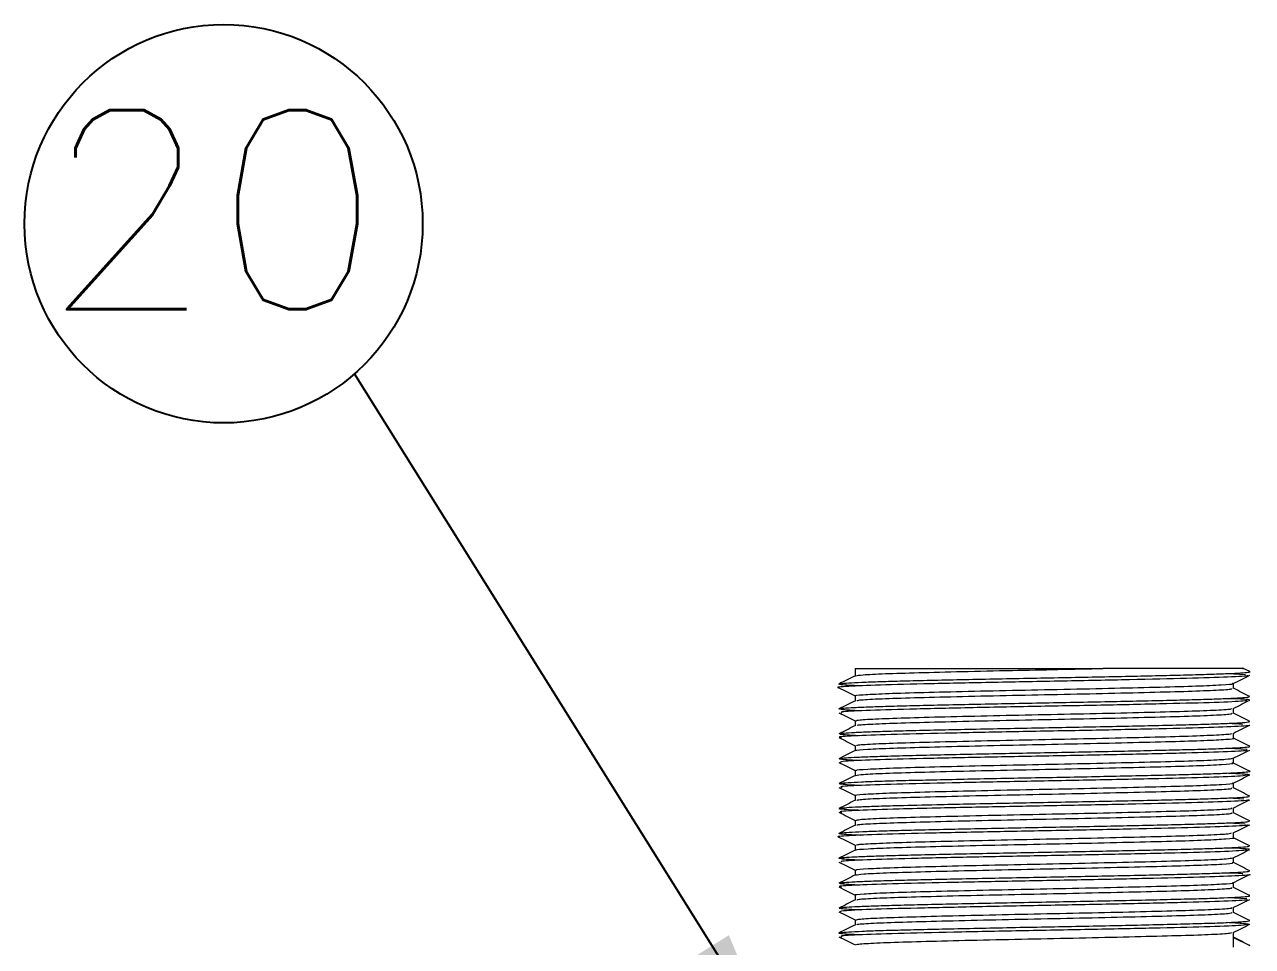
# Model space of a CAD drawing. Extents: x 14808 to 20058, y -13198 to -11680.
# Drawn here: x 18614.55 to 18645.39, y -12982.93 to -12959.79 of the extents above; entities that cross this region are included whole.
import ezdxf

# ---------------------------------------------------------------- set-up
doc = ezdxf.new("R2010")
doc.units = 0
doc.header["$LTSCALE"] = 7
doc.header["$MEASUREMENT"] = 0
doc.layers.get('0').update_dxf_attribs({"color": 2, "linetype": 'CONTINUOUS'})
doc.layers.add('DWG', color=7, linetype='CONTINUOUS')
doc.styles.add('GHS', font='romans', dxfattribs={"bigfont": 'ghs'})
doc.dimstyles.new('STANDARD$7', dxfattribs={"dimtxt": 3.5, "dimasz": 3, "dimexe": 1, "dimexo": 0.0625, "dimgap": 1, "dimtad": 1, "dimdec": 4, "dimzin": 0, "dimdsep": 46, "dimtxsty": 'GHS', "dimcen": 1, "dimclrt": 2, "dimadec": 0, "dimazin": 0, "dimtfac": 1, "dimtdec": 4, "dimtofl": 0, "dimtmove": 0, "dimatfit": 3, "dimfxl": 1, "dimtolj": 1, "dimtzin": 0, "dimarcsym": 0})

msp = doc.modelspace()

# ---------------------------------------------------------------- linework, layer by layer
at = {"color": 7, "linetype": 'Continuous', "lineweight": 15}
for p, q in [((18635.411, -12975.95), (18635.411, -12976.136)), ((18635.411, -12975.95), (18641.638, -12975.95)), ((18644.781, -12976.076), (18645.212, -12976.1)), ((18645.321, -12976.028), (18645.142, -12975.939)), ((18644.911, -12976.45), (18644.911, -12976.327)), ((18635.411, -12976.638), (18635.411, -12976.761)), ((18644.911, -12977.075), (18644.911, -12976.952)), ((18635.411, -12977.262), (18635.411, -12977.386)), ((18644.911, -12977.7), (18644.911, -12977.577)), ((18635.411, -12977.887), (18635.411, -12978.011)), ((18644.786, -12977.95), (18645.256, -12977.979)), ((18644.911, -12978.325), (18644.911, -12978.202)), ((18635.411, -12978.513), (18635.411, -12978.636)), ((18644.911, -12978.95), (18644.911, -12978.827)), ((18635.411, -12979.138), (18635.411, -12979.261)), ((18644.774, -12979.201), (18645.172, -12979.221)), ((18644.911, -12979.575), (18644.911, -12979.452)), ((18635.411, -12979.762), (18635.411, -12979.886)), ((18644.78, -12979.826), (18645.203, -12979.849)), ((18644.911, -12980.2), (18644.911, -12980.077)), ((18635.411, -12980.387), (18635.411, -12980.511)), ((18644.911, -12980.825), (18644.911, -12980.702)), ((18635.411, -12981.013), (18635.411, -12981.136)), ((18644.911, -12981.45), (18644.911, -12981.327)), ((18635.411, -12981.638), (18635.411, -12981.761)), ((18644.784, -12981.701), (18645.248, -12981.728)), ((18644.911, -12982.075), (18644.911, -12981.952)), ((18635.411, -12982.262), (18635.411, -12982.386)), ((18644.911, -12982.7), (18644.911, -12982.577)), ((18644.911, -12982.7), (18645.322, -12982.905)), ((18644.911, -12982.95), (18644.911, -12982.7))]:
    msp.add_line(p, q, dxfattribs=at)
msp.add_circle((18619.545, -12964.786), 5)
for points, knots in [([(18645.259, -12976.123), (18645.271, -12976.126), (18645.322, -12976.14), (18644.826, -12976.167), (18643.811, -12976.2), (18642.34, -12976.233), (18640.635, -12976.268), (18638.873, -12976.3), (18637.261, -12976.335), (18635.958, -12976.367), (18635.197, -12976.402), (18634.891, -12976.424), (18635.01, -12976.435), (18635.013, -12976.436)], [0, 0, 0, 0, 0.029888, 0.13729, 0.244699, 0.352102, 0.459508, 0.566914, 0.674318, 0.781726, 0.889128, 0.996537, 1, 1, 1, 1]), ([(18635.415, -12976.134), (18635.346, -12976.168), (18635.208, -12976.237), (18635.071, -12976.306), (18635.002, -12976.34)], [0, 0, 0, 0, 0.499987, 1, 1, 1, 1]), ([(18635.021, -12976.339), (18635.026, -12976.336), (18635.04, -12976.327), (18635.226, -12976.312), (18635.558, -12976.295), (18636.023, -12976.278), (18636.609, -12976.262), (18637.291, -12976.245), (18638.06, -12976.228), (18638.882, -12976.211), (18639.748, -12976.194), (18640.618, -12976.178), (18641.482, -12976.161), (18642.302, -12976.144), (18643.068, -12976.127), (18643.745, -12976.11), (18644.326, -12976.094), (18644.782, -12976.077), (18645.116, -12976.06), (18645.289, -12976.043), (18645.353, -12976.032), (18645.318, -12976.027), (18645.317, -12976.027)], [0, 0, 0, 0, 0.032611, 0.087084, 0.140023, 0.194496, 0.247436, 0.301911, 0.354849, 0.409322, 0.462263, 0.51674, 0.569676, 0.624148, 0.67709, 0.731567, 0.784504, 0.838976, 0.891915, 0.946389, 0.999329, 1, 1, 1, 1]), ([(18635.427, -12976.134), (18635.468, -12976.125), (18635.552, -12976.108), (18636.118, -12976.08), (18636.973, -12976.054), (18638.078, -12976.026), (18639.29, -12975.999), (18640.512, -12975.975), (18641.261, -12975.958), (18641.638, -12975.95)], [0, 0, 0, 0, 0.137573, 0.288609, 0.436364, 0.586045, 0.73688, 0.867424, 1, 1, 1, 1]), ([(18645.137, -12975.95), (18645.146, -12975.95), (18645.238, -12975.95), (18644.866, -12975.95), (18644.014, -12975.95), (18642.845, -12975.95), (18641.981, -12975.95), (18641.638, -12975.95)], [0, 0, 0, 0, 0.02995, 0.301206, 0.563896, 0.82665, 1, 1, 1, 1]), ([(18644.907, -12976.329), (18644.976, -12976.294), (18645.114, -12976.225), (18645.252, -12976.156), (18645.321, -12976.122)], [0, 0, 0, 0, 0.499987, 1, 1, 1, 1]), ([(18635.002, -12976.434), (18635.071, -12976.469), (18635.207, -12976.537), (18635.344, -12976.606), (18635.411, -12976.639)], [0, 0, 0, 0, 0.504705, 1, 1, 1, 1]), ([(18635.551, -12976.389), (18635.477, -12976.385), (18635.271, -12976.376), (18635.073, -12976.362), (18635.026, -12976.351), (18635.003, -12976.345)], [0, 0, 0, 0, 0.219329, 0.604085, 1, 1, 1, 1]), ([(18635.422, -12976.638), (18635.418, -12976.637), (18635.36, -12976.627), (18635.582, -12976.609), (18636.106, -12976.58), (18636.976, -12976.554), (18638.077, -12976.526), (18639.338, -12976.497), (18640.662, -12976.472), (18641.948, -12976.443), (18643.096, -12976.415), (18644.031, -12976.389), (18644.64, -12976.361), (18644.923, -12976.341), (18644.888, -12976.33), (18644.884, -12976.329)], [0, 0, 0, 0, 0.005766, 0.094569, 0.184591, 0.272657, 0.361871, 0.451772, 0.539643, 0.629189, 0.718888, 0.806715, 0.896511, 0.985925, 1, 1, 1, 1]), ([(18635.453, -12976.759), (18635.466, -12976.753), (18635.496, -12976.738), (18635.955, -12976.712), (18636.737, -12976.685), (18637.791, -12976.658), (18639.02, -12976.629), (18640.338, -12976.603), (18641.643, -12976.576), (18642.833, -12976.547), (18643.825, -12976.521), (18644.525, -12976.493), (18644.892, -12976.469), (18644.874, -12976.455), (18644.868, -12976.45)], [0, 0, 0, 0, 0.05983, 0.149836, 0.238474, 0.326976, 0.416994, 0.505204, 0.594159, 0.684105, 0.772035, 0.861367, 0.951157, 1, 1, 1, 1]), ([(18645.321, -12976.653), (18645.252, -12976.618), (18645.115, -12976.55), (18644.979, -12976.482), (18644.911, -12976.448)], [0, 0, 0, 0, 0.5047555, 1, 1, 1, 1]), ([(18635.415, -12976.759), (18635.346, -12976.793), (18635.208, -12976.862), (18635.071, -12976.931), (18635.002, -12976.965)], [0, 0, 0, 0, 0.4999874, 1, 1, 1, 1]), ([(18635.014, -12976.964), (18635.03, -12976.959), (18635.064, -12976.949), (18635.294, -12976.933), (18635.657, -12976.916), (18636.156, -12976.899), (18636.763, -12976.883), (18637.472, -12976.866), (18638.251, -12976.849), (18639.091, -12976.832), (18639.955, -12976.815), (18640.831, -12976.799), (18641.681, -12976.782), (18642.496, -12976.765), (18643.237, -12976.748), (18643.897, -12976.732), (18644.445, -12976.715), (18644.877, -12976.698), (18645.168, -12976.681), (18645.322, -12976.665), (18645.31, -12976.656), (18645.304, -12976.652)], [0, 0, 0, 0, 0.046363, 0.099296, 0.153764, 0.206701, 0.261173, 0.314106, 0.368573, 0.42151, 0.475982, 0.528915, 0.583384, 0.636318, 0.690787, 0.743723, 0.798194, 0.851127, 0.905595, 0.958532, 1, 1, 1, 1]), ([(18645.252, -12976.749), (18645.239, -12976.756), (18645.207, -12976.774), (18644.498, -12976.805), (18643.293, -12976.837), (18641.712, -12976.872), (18639.962, -12976.904), (18638.234, -12976.938), (18636.718, -12976.973), (18635.613, -12977.005), (18635.014, -12977.036), (18635.055, -12977.054), (18635.071, -12977.061)], [0, 0, 0, 0, 0.070376, 0.177806, 0.285241, 0.39267, 0.500105, 0.607535, 0.714968, 0.8224, 0.92983, 1, 1, 1, 1]), ([(18644.797, -12976.7), (18644.826, -12976.701), (18645.178, -12976.713), (18645.358, -12976.726), (18645.304, -12976.738), (18645.304, -12976.738)], [0, 0, 0, 0, 0.080164, 0.986236, 1, 1, 1, 1]), ([(18644.907, -12976.954), (18644.976, -12976.919), (18645.114, -12976.85), (18645.252, -12976.781), (18645.321, -12976.747)], [0, 0, 0, 0, 0.499987, 1, 1, 1, 1]), ([(18635.541, -12977.013), (18635.445, -12977.009), (18635.224, -12976.999), (18635.035, -12976.983), (18635.012, -12976.972), (18635.001, -12976.967)], [0, 0, 0, 0, 0.279887, 0.645085, 1, 1, 1, 1]), ([(18635.002, -12977.06), (18635.071, -12977.094), (18635.207, -12977.162), (18635.344, -12977.231), (18635.411, -12977.264)], [0, 0, 0, 0, 0.504726, 1, 1, 1, 1]), ([(18635.437, -12977.262), (18635.45, -12977.255), (18635.479, -12977.239), (18635.953, -12977.212), (18636.738, -12977.185), (18637.791, -12977.158), (18639.02, -12977.129), (18640.338, -12977.103), (18641.643, -12977.076), (18642.832, -12977.047), (18643.826, -12977.021), (18644.522, -12976.993), (18644.88, -12976.97), (18644.868, -12976.957), (18644.865, -12976.954)], [0, 0, 0, 0, 0.072688, 0.16271, 0.251365, 0.339883, 0.429918, 0.518145, 0.607116, 0.697079, 0.785026, 0.874374, 0.964181, 1, 1, 1, 1]), ([(18635.458, -12977.384), (18635.456, -12977.38), (18635.447, -12977.367), (18635.812, -12977.344), (18636.516, -12977.316), (18637.515, -12977.29), (18638.708, -12977.261), (18640.014, -12977.234), (18641.331, -12977.208), (18642.557, -12977.179), (18643.606, -12977.152), (18644.384, -12977.125), (18644.848, -12977.098), (18644.872, -12977.082), (18644.883, -12977.075)], [0, 0, 0, 0, 0.0378145, 0.127647, 0.2169446, 0.30492, 0.3948961, 0.4838055, 0.5720828, 0.662119, 0.7505714, 0.8392905, 0.9293026, 1, 1, 1, 1]), ([(18645.321, -12977.278), (18645.252, -12977.243), (18645.115, -12977.175), (18644.979, -12977.107), (18644.911, -12977.073)], [0, 0, 0, 0, 0.504726, 1, 1, 1, 1]), ([(18645.308, -12977.373), (18645.31, -12977.374), (18645.385, -12977.385), (18644.989, -12977.408), (18644.111, -12977.442), (18642.721, -12977.475), (18641.06, -12977.51), (18639.292, -12977.541), (18637.626, -12977.577), (18636.234, -12977.609), (18635.33, -12977.643), (18634.932, -12977.669), (18635.04, -12977.683), (18635.063, -12977.686)], [0, 0, 0, 0, 0.004028, 0.111396, 0.218767, 0.326138, 0.433507, 0.54088, 0.648247, 0.755621, 0.862989, 0.970361, 1, 1, 1, 1]), ([(18635.415, -12977.384), (18635.346, -12977.418), (18635.208, -12977.487), (18635.071, -12977.556), (18635.002, -12977.59)], [0, 0, 0, 0, 0.499987, 1, 1, 1, 1]), ([(18635.011, -12977.589), (18635.01, -12977.589), (18634.998, -12977.583), (18635.114, -12977.571), (18635.364, -12977.554), (18635.769, -12977.537), (18636.291, -12977.52), (18636.928, -12977.504), (18637.651, -12977.487), (18638.452, -12977.47), (18639.295, -12977.453), (18640.17, -12977.436), (18641.036, -12977.42), (18641.886, -12977.403), (18642.679, -12977.386), (18643.407, -12977.369), (18644.038, -12977.353), (18644.563, -12977.336), (18644.96, -12977.319), (18645.217, -12977.302), (18645.335, -12977.288), (18645.309, -12977.279), (18645.3, -12977.277)], [0, 0, 0, 0, 0.00562, 0.058553, 0.11302, 0.165958, 0.22043, 0.273364, 0.327834, 0.380768, 0.435238, 0.488175, 0.542646, 0.59558, 0.650049, 0.702986, 0.757459, 0.810392, 0.86486, 0.917797, 0.97227, 1, 1, 1, 1]), ([(18644.77, -12977.326), (18644.914, -12977.331), (18645.107, -12977.338), (18645.133, -12977.345), (18645.14, -12977.346)], [0, 0, 0, 0, 0.74845, 1, 1, 1, 1]), ([(18644.907, -12977.579), (18644.976, -12977.544), (18645.114, -12977.475), (18645.252, -12977.406), (18645.321, -12977.372)], [0, 0, 0, 0, 0.499987, 1, 1, 1, 1]), ([(18635.002, -12977.685), (18635.071, -12977.719), (18635.207, -12977.787), (18635.344, -12977.856), (18635.411, -12977.889)], [0, 0, 0, 0, 0.504753, 1, 1, 1, 1]), ([(18635.528, -12977.638), (18635.526, -12977.638), (18635.374, -12977.632), (18635.186, -12977.621), (18635.085, -12977.609), (18635.036, -12977.604)], [0, 0, 0, 0, 0.005516, 0.509845, 1, 1, 1, 1]), ([(18635.441, -12978.009), (18635.436, -12978.007), (18635.403, -12977.996), (18635.692, -12977.976), (18636.31, -12977.948), (18637.25, -12977.922), (18638.402, -12977.893), (18639.69, -12977.865), (18641.013, -12977.839), (18642.272, -12977.811), (18643.368, -12977.783), (18644.233, -12977.757), (18644.748, -12977.728), (18644.965, -12977.71), (18644.906, -12977.7), (18644.904, -12977.7)], [0, 0, 0, 0, 0.016051, 0.105508, 0.19527, 0.283093, 0.372823, 0.462324, 0.550211, 0.640133, 0.729291, 0.817394, 0.907424, 0.99616, 1, 1, 1, 1]), ([(18635.454, -12977.887), (18635.449, -12977.882), (18635.434, -12977.868), (18635.809, -12977.844), (18636.516, -12977.816), (18637.514, -12977.79), (18638.708, -12977.761), (18640.014, -12977.734), (18641.331, -12977.708), (18642.557, -12977.679), (18643.606, -12977.652), (18644.382, -12977.625), (18644.831, -12977.599), (18644.857, -12977.585), (18644.868, -12977.579)], [0, 0, 0, 0, 0.050825, 0.140644, 0.229927, 0.317889, 0.407851, 0.496747, 0.58501, 0.675032, 0.763471, 0.852176, 0.942174, 1, 1, 1, 1]), ([(18645.321, -12977.903), (18645.252, -12977.869), (18645.115, -12977.8), (18644.979, -12977.732), (18644.911, -12977.698)], [0, 0, 0, 0, 0.504698, 1, 1, 1, 1]), ([(18635.415, -12978.009), (18635.346, -12978.043), (18635.208, -12978.112), (18635.071, -12978.181), (18635.002, -12978.215)], [0, 0, 0, 0, 0.499987, 1, 1, 1, 1]), ([(18635.02, -12978.214), (18635.019, -12978.212), (18635.016, -12978.205), (18635.16, -12978.192), (18635.451, -12978.175), (18635.882, -12978.158), (18636.437, -12978.141), (18637.093, -12978.125), (18637.842, -12978.108), (18638.649, -12978.091), (18639.508, -12978.074), (18640.377, -12978.058), (18641.247, -12978.041), (18642.08, -12978.024), (18642.865, -12978.007), (18643.566, -12977.99), (18644.177, -12977.974), (18644.668, -12977.957), (18645.038, -12977.94), (18645.256, -12977.923), (18645.344, -12977.91), (18645.31, -12977.903), (18645.303, -12977.902)], [0, 0, 0, 0, 0.017808, 0.072279, 0.125215, 0.179686, 0.232624, 0.287097, 0.340032, 0.394501, 0.447441, 0.501915, 0.554849, 0.609318, 0.662256, 0.716729, 0.769665, 0.824136, 0.877072, 0.931543, 0.984481, 1, 1, 1, 1]), ([(18645.247, -12977.998), (18645.255, -12978.003), (18645.283, -12978.018), (18644.716, -12978.047), (18643.629, -12978.079), (18642.115, -12978.113), (18640.39, -12978.147), (18638.638, -12978.179), (18637.054, -12978.215), (18635.835, -12978.246), (18635.079, -12978.28), (18635.047, -12978.301), (18635.032, -12978.311)], [0, 0, 0, 0, 0.044629, 0.152051, 0.25948, 0.366903, 0.474329, 0.581754, 0.689178, 0.796606, 0.904028, 1, 1, 1, 1]), ([(18644.907, -12978.204), (18644.976, -12978.169), (18645.114, -12978.1), (18645.252, -12978.031), (18645.321, -12977.997)], [0, 0, 0, 0, 0.4999874, 1, 1, 1, 1]), ([(18635.002, -12978.309), (18635.071, -12978.344), (18635.207, -12978.412), (18635.344, -12978.481), (18635.411, -12978.514)], [0, 0, 0, 0, 0.504718, 1, 1, 1, 1]), ([(18635.552, -12978.264), (18635.51, -12978.262), (18635.328, -12978.255), (18635.127, -12978.241), (18635.052, -12978.23), (18635.015, -12978.225)], [0, 0, 0, 0, 0.128599, 0.558072, 1, 1, 1, 1]), ([(18635.424, -12978.634), (18635.468, -12978.625), (18635.558, -12978.608), (18636.133, -12978.579), (18636.996, -12978.553), (18638.104, -12978.525), (18639.367, -12978.497), (18640.691, -12978.471), (18641.976, -12978.443), (18643.119, -12978.415), (18644.047, -12978.389), (18644.654, -12978.36), (18644.933, -12978.339), (18644.886, -12978.327), (18644.875, -12978.325)], [0, 0, 0, 0, 0.0839417, 0.1739062, 0.2618906, 0.3511125, 0.4409452, 0.5287567, 0.6182983, 0.7079163, 0.7957061, 0.8854859, 0.9748073, 1, 1, 1, 1]), ([(18635.45, -12978.513), (18635.439, -12978.51), (18635.396, -12978.498), (18635.688, -12978.476), (18636.311, -12978.448), (18637.25, -12978.422), (18638.402, -12978.393), (18639.69, -12978.365), (18641.013, -12978.339), (18642.271, -12978.311), (18643.371, -12978.283), (18644.221, -12978.257), (18644.775, -12978.229), (18644.855, -12978.212), (18644.892, -12978.204)], [0, 0, 0, 0, 0.029113, 0.118527, 0.208247, 0.296027, 0.385715, 0.475173, 0.563019, 0.652897, 0.742013, 0.830074, 0.920061, 1, 1, 1, 1]), ([(18645.321, -12978.528), (18645.252, -12978.493), (18645.115, -12978.425), (18644.979, -12978.357), (18644.911, -12978.323)], [0, 0, 0, 0, 0.504727, 1, 1, 1, 1]), ([(18635.415, -12978.634), (18635.346, -12978.668), (18635.208, -12978.737), (18635.071, -12978.806), (18635.002, -12978.84)], [0, 0, 0, 0, 0.499987, 1, 1, 1, 1]), ([(18635.023, -12978.839), (18635.027, -12978.836), (18635.037, -12978.828), (18635.218, -12978.813), (18635.542, -12978.796), (18636.007, -12978.778), (18636.584, -12978.762), (18637.269, -12978.746), (18638.028, -12978.729), (18638.856, -12978.711), (18639.713, -12978.695), (18640.591, -12978.679), (18641.449, -12978.662), (18642.278, -12978.645), (18643.039, -12978.627), (18643.725, -12978.611), (18644.305, -12978.595), (18644.77, -12978.578), (18645.106, -12978.561), (18645.287, -12978.543), (18645.353, -12978.533), (18645.317, -12978.527), (18645.316, -12978.527)], [0, 0, 0, 0, 0.031469, 0.084407, 0.138881, 0.191824, 0.246303, 0.29924, 0.353713, 0.406655, 0.461131, 0.514072, 0.568547, 0.621487, 0.675961, 0.728903, 0.783381, 0.836319, 0.890793, 0.943736, 0.998214, 1, 1, 1, 1]), ([(18645.27, -12978.624), (18645.236, -12978.632), (18645.159, -12978.652), (18644.359, -12978.685), (18643.092, -12978.716), (18641.476, -12978.752), (18639.717, -12978.784), (18638.008, -12978.818), (18636.535, -12978.852), (18635.5, -12978.884), (18634.981, -12978.914), (18635.053, -12978.93), (18635.078, -12978.936)], [0, 0, 0, 0, 0.085194, 0.192614, 0.300037, 0.407456, 0.514881, 0.6223, 0.729723, 0.837143, 0.944563, 1, 1, 1, 1]), ([(18644.785, -12978.576), (18644.852, -12978.578), (18645.23, -12978.592), (18645.279, -12978.606), (18645.319, -12978.617)], [0, 0, 0, 0, 0.17507, 1, 1, 1, 1]), ([(18644.907, -12978.829), (18644.976, -12978.794), (18645.114, -12978.725), (18645.252, -12978.656), (18645.321, -12978.622)], [0, 0, 0, 0, 0.499987, 1, 1, 1, 1]), ([(18635.002, -12978.935), (18635.071, -12978.969), (18635.207, -12979.037), (18635.344, -12979.106), (18635.411, -12979.139)], [0, 0, 0, 0, 0.504729, 1, 1, 1, 1]), ([(18635.529, -12978.888), (18635.468, -12978.885), (18635.272, -12978.877), (18635.08, -12978.862), (18635.029, -12978.851), (18635.004, -12978.846)], [0, 0, 0, 0, 0.185439, 0.598531, 1, 1, 1, 1]), ([(18635.425, -12979.138), (18635.421, -12979.137), (18635.363, -12979.127), (18635.59, -12979.108), (18636.122, -12979.079), (18636.999, -12979.053), (18638.104, -12979.025), (18639.368, -12978.997), (18640.691, -12978.971), (18641.976, -12978.943), (18643.119, -12978.915), (18644.048, -12978.889), (18644.649, -12978.86), (18644.927, -12978.84), (18644.891, -12978.83), (18644.886, -12978.829)], [0, 0, 0, 0, 0.007696, 0.096569, 0.186584, 0.274618, 0.363891, 0.453774, 0.541636, 0.631228, 0.720896, 0.808736, 0.898567, 0.987939, 1, 1, 1, 1]), ([(18635.452, -12979.259), (18635.466, -12979.252), (18635.501, -12979.237), (18635.969, -12979.211), (18636.758, -12979.184), (18637.816, -12979.157), (18639.049, -12979.129), (18640.367, -12979.102), (18641.671, -12979.075), (18642.857, -12979.046), (18643.845, -12979.02), (18644.537, -12978.992), (18644.896, -12978.968), (18644.875, -12978.955), (18644.867, -12978.95)], [0, 0, 0, 0, 0.06182, 0.151833, 0.240404, 0.328974, 0.418987, 0.507149, 0.596163, 0.686092, 0.773995, 0.863375, 0.953137, 1, 1, 1, 1]), ([(18645.321, -12979.153), (18645.252, -12979.119), (18645.115, -12979.05), (18644.979, -12978.982), (18644.911, -12978.948)], [0, 0, 0, 0, 0.504711, 1, 1, 1, 1]), ([(18635.415, -12979.259), (18635.346, -12979.293), (18635.208, -12979.362), (18635.071, -12979.431), (18635.002, -12979.465)], [0, 0, 0, 0, 0.499987, 1, 1, 1, 1]), ([(18635.023, -12979.464), (18635.023, -12979.462), (18635.024, -12979.454), (18635.181, -12979.44), (18635.482, -12979.423), (18635.929, -12979.406), (18636.564, -12979.388), (18637.344, -12979.369), (18638.226, -12979.35), (18639.058, -12979.332), (18639.928, -12979.316), (18640.797, -12979.3), (18641.656, -12979.283), (18642.465, -12979.266), (18643.215, -12979.248), (18643.873, -12979.232), (18644.43, -12979.216), (18644.863, -12979.199), (18645.161, -12979.181), (18645.321, -12979.166), (18645.311, -12979.156), (18645.307, -12979.152)], [0, 0, 0, 0, 0.02329, 0.076231, 0.130707, 0.183657, 0.238143, 0.312945, 0.365889, 0.420369, 0.473314, 0.527795, 0.580736, 0.635212, 0.688158, 0.74264, 0.79558, 0.850056, 0.903, 0.957479, 1, 1, 1, 1]), ([(18645.276, -12979.248), (18645.285, -12979.25), (18645.35, -12979.263), (18644.901, -12979.288), (18643.942, -12979.322), (18642.505, -12979.354), (18640.817, -12979.389), (18639.051, -12979.421), (18637.577, -12979.453), (18636.338, -12979.482), (18635.442, -12979.512), (18634.965, -12979.541), (18635.05, -12979.556), (18635.076, -12979.561)], [0, 0, 0, 0, 0.01885, 0.126212, 0.233579, 0.340942, 0.448307, 0.555674, 0.663041, 0.738077, 0.845448, 0.952812, 1, 1, 1, 1]), ([(18644.907, -12979.454), (18644.976, -12979.419), (18645.114, -12979.35), (18645.252, -12979.281), (18645.321, -12979.247)], [0, 0, 0, 0, 0.499987, 1, 1, 1, 1]), ([(18635.002, -12979.559), (18635.071, -12979.594), (18635.207, -12979.662), (18635.344, -12979.731), (18635.411, -12979.764)], [0, 0, 0, 0, 0.5046957, 1, 1, 1, 1]), ([(18635.518, -12979.512), (18635.479, -12979.511), (18635.3, -12979.503), (18635.11, -12979.49), (18635.043, -12979.479), (18635.01, -12979.474)], [0, 0, 0, 0, 0.12393, 0.568213, 1, 1, 1, 1]), ([(18635.434, -12979.762), (18635.45, -12979.755), (18635.483, -12979.739), (18635.967, -12979.711), (18636.758, -12979.684), (18637.816, -12979.657), (18639.049, -12979.629), (18640.367, -12979.602), (18641.671, -12979.575), (18642.857, -12979.546), (18643.845, -12979.52), (18644.534, -12979.492), (18644.884, -12979.47), (18644.87, -12979.457), (18644.866, -12979.454)], [0, 0, 0, 0, 0.074675, 0.164703, 0.253288, 0.341872, 0.4319, 0.520076, 0.609105, 0.699049, 0.786966, 0.876361, 0.966137, 1, 1, 1, 1]), ([(18635.459, -12979.884), (18635.457, -12979.88), (18635.451, -12979.867), (18635.824, -12979.843), (18636.535, -12979.816), (18637.539, -12979.789), (18638.736, -12979.761), (18640.043, -12979.733), (18641.36, -12979.707), (18642.583, -12979.678), (18643.626, -12979.651), (18644.397, -12979.624), (18644.852, -12979.598), (18644.872, -12979.582), (18644.881, -12979.575)], [0, 0, 0, 0, 0.039864, 0.129715, 0.218955, 0.306958, 0.396941, 0.485782, 0.574108, 0.664139, 0.752524, 0.841301, 0.931296, 1, 1, 1, 1]), ([(18645.321, -12979.778), (18645.252, -12979.743), (18645.115, -12979.675), (18644.979, -12979.607), (18644.911, -12979.573)], [0, 0, 0, 0, 0.504739, 1, 1, 1, 1]), ([(18645.263, -12979.873), (18645.274, -12979.876), (18645.33, -12979.89), (18644.846, -12979.916), (18643.845, -12979.949), (18642.382, -12979.982), (18640.682, -12980.017), (18638.918, -12980.049), (18637.3, -12980.084), (18635.988, -12980.116), (18635.209, -12980.151), (18634.895, -12980.173), (18635.014, -12980.185), (18635.021, -12980.186)], [0, 0, 0, 0, 0.027035, 0.134428, 0.241829, 0.349225, 0.456622, 0.564021, 0.671416, 0.778817, 0.88621, 0.993611, 1, 1, 1, 1]), ([(18635.415, -12979.884), (18635.346, -12979.918), (18635.208, -12979.987), (18635.071, -12980.056), (18635.002, -12980.09)], [0, 0, 0, 0, 0.4999874, 1, 1, 1, 1]), ([(18635.02, -12980.089), (18635.027, -12980.086), (18635.045, -12980.077), (18635.24, -12980.061), (18635.58, -12980.044), (18636.051, -12980.027), (18636.643, -12980.011), (18637.329, -12979.994), (18638.103, -12979.977), (18638.927, -12979.96), (18639.794, -12979.943), (18640.664, -12979.927), (18641.527, -12979.91), (18642.344, -12979.893), (18643.106, -12979.876), (18643.778, -12979.86), (18644.353, -12979.843), (18644.805, -12979.826), (18645.125, -12979.809), (18645.311, -12979.792), (18645.314, -12979.782), (18645.315, -12979.777)], [0, 0, 0, 0, 0.035504, 0.089973, 0.142909, 0.197379, 0.250316, 0.304787, 0.357722, 0.412192, 0.46513, 0.519603, 0.572537, 0.627006, 0.679944, 0.734418, 0.787352, 0.841821, 0.894757, 0.949227, 1, 1, 1, 1]), ([(18644.907, -12980.079), (18644.976, -12980.044), (18645.114, -12979.975), (18645.252, -12979.906), (18645.321, -12979.872)], [0, 0, 0, 0, 0.499987, 1, 1, 1, 1]), ([(18635.55, -12980.139), (18635.47, -12980.135), (18635.261, -12980.126), (18635.064, -12980.111), (18635.022, -12980.1), (18635.001, -12980.094)], [0, 0, 0, 0, 0.234629, 0.611844, 1, 1, 1, 1]), ([(18635.002, -12980.184), (18635.071, -12980.219), (18635.207, -12980.287), (18635.344, -12980.356), (18635.411, -12980.389)], [0, 0, 0, 0, 0.504725, 1, 1, 1, 1]), ([(18635.444, -12980.509), (18635.439, -12980.507), (18635.407, -12980.496), (18635.702, -12980.475), (18636.328, -12980.447), (18637.274, -12980.421), (18638.429, -12980.393), (18639.719, -12980.365), (18641.042, -12980.339), (18642.299, -12980.31), (18643.39, -12980.283), (18644.249, -12980.256), (18644.755, -12980.227), (18644.968, -12980.209), (18644.909, -12980.2), (18644.907, -12980.2)], [0, 0, 0, 0, 0.018018, 0.107517, 0.197246, 0.285067, 0.374828, 0.464283, 0.552191, 0.642131, 0.731232, 0.819377, 0.909414, 0.998082, 1, 1, 1, 1]), ([(18635.453, -12980.387), (18635.449, -12980.382), (18635.438, -12980.368), (18635.822, -12980.343), (18636.536, -12980.316), (18637.539, -12980.289), (18638.736, -12980.261), (18640.043, -12980.233), (18641.36, -12980.207), (18642.583, -12980.178), (18643.627, -12980.151), (18644.395, -12980.124), (18644.836, -12980.099), (18644.858, -12980.085), (18644.867, -12980.079)], [0, 0, 0, 0, 0.0528102, 0.1426582, 0.2318952, 0.3198946, 0.4098744, 0.498712, 0.5870348, 0.6770626, 0.7654437, 0.8542178, 0.9442096, 1, 1, 1, 1]), ([(18645.321, -12980.403), (18645.252, -12980.368), (18645.115, -12980.3), (18644.979, -12980.232), (18644.911, -12980.198)], [0, 0, 0, 0, 0.504721, 1, 1, 1, 1]), ([(18635.415, -12980.509), (18635.346, -12980.543), (18635.208, -12980.612), (18635.071, -12980.681), (18635.002, -12980.715)], [0, 0, 0, 0, 0.499987, 1, 1, 1, 1]), ([(18635.011, -12980.714), (18635.03, -12980.709), (18635.069, -12980.699), (18635.31, -12980.682), (18635.681, -12980.665), (18636.186, -12980.648), (18636.798, -12980.632), (18637.512, -12980.615), (18638.294, -12980.598), (18639.137, -12980.581), (18640.001, -12980.564), (18640.878, -12980.548), (18641.726, -12980.531), (18642.537, -12980.514), (18643.274, -12980.497), (18643.929, -12980.481), (18644.471, -12980.464), (18644.897, -12980.447), (18645.179, -12980.43), (18645.325, -12980.415), (18645.309, -12980.406), (18645.303, -12980.402)], [0, 0, 0, 0, 0.04921, 0.102146, 0.156617, 0.209556, 0.264031, 0.316966, 0.371436, 0.424375, 0.47885, 0.531785, 0.586256, 0.639193, 0.693665, 0.746603, 0.801076, 0.854011, 0.908482, 0.961422, 1, 1, 1, 1]), ([(18645.25, -12980.499), (18645.24, -12980.505), (18645.216, -12980.523), (18644.524, -12980.554), (18643.331, -12980.586), (18641.757, -12980.621), (18640.009, -12980.654), (18638.278, -12980.687), (18636.754, -12980.722), (18635.636, -12980.754), (18635.02, -12980.785), (18635.054, -12980.803), (18635.068, -12980.811)], [0, 0, 0, 0, 0.067583, 0.175006, 0.282434, 0.389854, 0.497283, 0.604705, 0.71213, 0.819555, 0.926978, 1, 1, 1, 1]), ([(18644.799, -12980.45), (18644.82, -12980.451), (18645.168, -12980.463), (18645.349, -12980.475), (18645.301, -12980.487), (18645.301, -12980.487)], [0, 0, 0, 0, 0.061613, 0.991677, 1, 1, 1, 1]), ([(18644.907, -12980.704), (18644.976, -12980.669), (18645.114, -12980.6), (18645.252, -12980.531), (18645.321, -12980.497)], [0, 0, 0, 0, 0.499987, 1, 1, 1, 1]), ([(18635.542, -12980.764), (18635.44, -12980.759), (18635.215, -12980.748), (18635.028, -12980.732), (18635.01, -12980.721), (18635.002, -12980.716)], [0, 0, 0, 0, 0.295594, 0.652827, 1, 1, 1, 1]), ([(18635.002, -12980.81), (18635.071, -12980.844), (18635.207, -12980.912), (18635.344, -12980.981), (18635.411, -12981.014)], [0, 0, 0, 0, 0.504744, 1, 1, 1, 1]), ([(18635.42, -12981.134), (18635.467, -12981.125), (18635.563, -12981.107), (18636.149, -12981.079), (18637.018, -12981.053), (18638.131, -12981.025), (18639.397, -12980.996), (18640.721, -12980.97), (18642.003, -12980.942), (18643.143, -12980.914), (18644.065, -12980.888), (18644.664, -12980.86), (18644.936, -12980.838), (18644.887, -12980.827), (18644.877, -12980.825)], [0, 0, 0, 0, 0.0860183, 0.1759617, 0.263905, 0.3531702, 0.44297, 0.530762, 0.6203353, 0.7099086, 0.7977005, 0.8875003, 0.9767655, 1, 1, 1, 1]), ([(18635.451, -12981.013), (18635.441, -12981.009), (18635.399, -12980.997), (18635.698, -12980.975), (18636.329, -12980.947), (18637.273, -12980.921), (18638.429, -12980.893), (18639.719, -12980.865), (18641.042, -12980.839), (18642.298, -12980.81), (18643.393, -12980.783), (18644.236, -12980.756), (18644.781, -12980.729), (18644.855, -12980.712), (18644.889, -12980.704)], [0, 0, 0, 0, 0.031076, 0.120533, 0.210219, 0.297998, 0.387717, 0.47713, 0.564996, 0.654894, 0.743953, 0.832056, 0.92205, 1, 1, 1, 1]), ([(18645.321, -12981.028), (18645.252, -12980.993), (18645.115, -12980.925), (18644.979, -12980.857), (18644.911, -12980.823)], [0, 0, 0, 0, 0.504753, 1, 1, 1, 1]), ([(18645.315, -12981.123), (18645.316, -12981.123), (18645.391, -12981.135), (18645.005, -12981.157), (18644.143, -12981.192), (18642.762, -12981.224), (18641.106, -12981.259), (18639.338, -12981.291), (18637.668, -12981.326), (18636.266, -12981.358), (18635.347, -12981.392), (18634.937, -12981.418), (18635.042, -12981.433), (18635.066, -12981.436)], [0, 0, 0, 0, 0.001142, 0.10852, 0.215901, 0.323281, 0.43066, 0.538043, 0.64542, 0.752803, 0.860181, 0.967562, 1, 1, 1, 1]), ([(18635.415, -12981.134), (18635.346, -12981.168), (18635.208, -12981.237), (18635.071, -12981.306), (18635.002, -12981.34)], [0, 0, 0, 0, 0.4999874, 1, 1, 1, 1]), ([(18635.014, -12981.339), (18635.013, -12981.338), (18635.002, -12981.332), (18635.123, -12981.32), (18635.382, -12981.303), (18635.794, -12981.286), (18636.322, -12981.269), (18636.965, -12981.253), (18637.692, -12981.236), (18638.496, -12981.219), (18639.341, -12981.202), (18640.216, -12981.186), (18641.082, -12981.169), (18641.929, -12981.152), (18642.719, -12981.135), (18643.443, -12981.118), (18644.068, -12981.102), (18644.587, -12981.085), (18644.978, -12981.068), (18645.227, -12981.051), (18645.337, -12981.037), (18645.309, -12981.029), (18645.3, -12981.027)], [0, 0, 0, 0, 0.00851, 0.061439, 0.115902, 0.168835, 0.223304, 0.276234, 0.330699, 0.38363, 0.438095, 0.491028, 0.545495, 0.598425, 0.652889, 0.705823, 0.760292, 0.813221, 0.867684, 0.920618, 0.975086, 1, 1, 1, 1]), ([(18644.77, -12981.076), (18644.904, -12981.081), (18645.111, -12981.088), (18645.138, -12981.096), (18645.147, -12981.098)], [0, 0, 0, 0, 0.644059, 1, 1, 1, 1]), ([(18644.907, -12981.329), (18644.976, -12981.294), (18645.114, -12981.225), (18645.252, -12981.156), (18645.321, -12981.122)], [0, 0, 0, 0, 0.499987, 1, 1, 1, 1]), ([(18635.002, -12981.434), (18635.071, -12981.469), (18635.207, -12981.537), (18635.344, -12981.606), (18635.411, -12981.639)], [0, 0, 0, 0, 0.50471, 1, 1, 1, 1]), ([(18635.527, -12981.388), (18635.519, -12981.388), (18635.362, -12981.382), (18635.173, -12981.37), (18635.077, -12981.359), (18635.03, -12981.353)], [0, 0, 0, 0, 0.026842, 0.520357, 1, 1, 1, 1]), ([(18635.428, -12981.638), (18635.423, -12981.637), (18635.366, -12981.627), (18635.598, -12981.607), (18636.139, -12981.579), (18637.021, -12981.553), (18638.13, -12981.525), (18639.397, -12981.496), (18640.721, -12981.47), (18642.003, -12981.442), (18643.142, -12981.414), (18644.066, -12981.388), (18644.659, -12981.36), (18644.93, -12981.34), (18644.893, -12981.33), (18644.889, -12981.329)], [0, 0, 0, 0, 0.0096286, 0.098561, 0.1885603, 0.2765583, 0.365879, 0.4557346, 0.5435812, 0.6332102, 0.7228392, 0.8106857, 0.9005414, 0.989862, 1, 1, 1, 1]), ([(18635.45, -12981.759), (18635.467, -12981.752), (18635.506, -12981.737), (18635.983, -12981.711), (18636.779, -12981.684), (18637.842, -12981.657), (18639.078, -12981.628), (18640.397, -12981.602), (18641.699, -12981.574), (18642.881, -12981.546), (18643.864, -12981.52), (18644.548, -12981.492), (18644.899, -12981.468), (18644.875, -12981.454), (18644.867, -12981.45)], [0, 0, 0, 0, 0.063814, 0.153832, 0.242336, 0.330974, 0.420981, 0.509097, 0.598169, 0.68808, 0.775958, 0.865384, 0.955115, 1, 1, 1, 1]), ([(18645.321, -12981.653), (18645.252, -12981.618), (18645.115, -12981.55), (18644.979, -12981.482), (18644.911, -12981.448)], [0, 0, 0, 0, 0.504726, 1, 1, 1, 1]), ([(18635.415, -12981.759), (18635.346, -12981.793), (18635.208, -12981.862), (18635.071, -12981.931), (18635.002, -12981.965)], [0, 0, 0, 0, 0.499987, 1, 1, 1, 1]), ([(18635.021, -12981.964), (18635.021, -12981.962), (18635.021, -12981.955), (18635.172, -12981.941), (18635.471, -12981.924), (18635.909, -12981.907), (18636.469, -12981.89), (18637.13, -12981.874), (18637.883, -12981.857), (18638.694, -12981.84), (18639.554, -12981.823), (18640.423, -12981.807), (18641.293, -12981.79), (18642.123, -12981.773), (18642.904, -12981.756), (18643.601, -12981.739), (18644.206, -12981.723), (18644.691, -12981.706), (18645.054, -12981.689), (18645.263, -12981.672), (18645.346, -12981.66), (18645.311, -12981.653), (18645.305, -12981.652)], [0, 0, 0, 0, 0.020635, 0.075105, 0.128041, 0.182511, 0.235449, 0.289921, 0.342856, 0.397325, 0.450264, 0.504738, 0.557672, 0.61214, 0.665078, 0.719551, 0.772486, 0.826957, 0.879892, 0.934363, 0.9873, 1, 1, 1, 1]), ([(18645.249, -12981.748), (18645.258, -12981.753), (18645.291, -12981.768), (18644.738, -12981.796), (18643.664, -12981.828), (18642.159, -12981.862), (18640.437, -12981.896), (18638.683, -12981.929), (18637.093, -12981.964), (18635.862, -12981.995), (18635.087, -12982.03), (18635.045, -12982.051), (18635.026, -12982.061)], [0, 0, 0, 0, 0.041762, 0.149184, 0.256613, 0.364036, 0.471462, 0.578887, 0.686311, 0.793738, 0.90116, 1, 1, 1, 1]), ([(18644.907, -12981.954), (18644.976, -12981.919), (18645.114, -12981.85), (18645.252, -12981.781), (18645.321, -12981.747)], [0, 0, 0, 0, 0.499987, 1, 1, 1, 1]), ([(18635.002, -12982.06), (18635.071, -12982.094), (18635.207, -12982.162), (18635.344, -12982.231), (18635.411, -12982.264)], [0, 0, 0, 0, 0.504726, 1, 1, 1, 1]), ([(18635.553, -12982.014), (18635.504, -12982.012), (18635.317, -12982.004), (18635.116, -12981.991), (18635.046, -12981.979), (18635.011, -12981.974)], [0, 0, 0, 0, 0.147684, 0.567751, 1, 1, 1, 1]), ([(18635.431, -12982.262), (18635.449, -12982.255), (18635.488, -12982.238), (18635.981, -12982.211), (18636.779, -12982.184), (18637.842, -12982.157), (18639.078, -12982.128), (18640.397, -12982.102), (18641.699, -12982.074), (18642.881, -12982.046), (18643.865, -12982.02), (18644.545, -12981.992), (18644.888, -12981.969), (18644.871, -12981.957), (18644.867, -12981.954)], [0, 0, 0, 0, 0.076668, 0.166706, 0.255228, 0.343886, 0.433912, 0.522047, 0.611138, 0.701068, 0.788966, 0.878411, 0.968162, 1, 1, 1, 1]), ([(18635.459, -12982.384), (18635.458, -12982.379), (18635.455, -12982.366), (18635.837, -12982.343), (18636.555, -12982.315), (18637.564, -12982.289), (18638.764, -12982.26), (18640.073, -12982.233), (18641.388, -12982.206), (18642.608, -12982.177), (18643.647, -12982.151), (18644.411, -12982.124), (18644.856, -12982.097), (18644.872, -12982.082), (18644.879, -12982.075)], [0, 0, 0, 0, 0.041824, 0.131701, 0.220891, 0.308932, 0.398929, 0.487709, 0.576095, 0.666128, 0.754456, 0.843298, 0.933283, 1, 1, 1, 1]), ([(18645.321, -12982.278), (18645.252, -12982.244), (18645.115, -12982.175), (18644.979, -12982.107), (18644.911, -12982.073)], [0, 0, 0, 0, 0.504695, 1, 1, 1, 1]), ([(18635.415, -12982.384), (18635.346, -12982.418), (18635.208, -12982.487), (18635.071, -12982.556), (18635.002, -12982.59)], [0, 0, 0, 0, 0.499987, 1, 1, 1, 1]), ([(18635.022, -12982.589), (18635.028, -12982.586), (18635.042, -12982.577), (18635.232, -12982.562), (18635.563, -12982.545), (18636.035, -12982.527), (18636.618, -12982.512), (18637.307, -12982.495), (18638.071, -12982.478), (18638.901, -12982.461), (18639.76, -12982.444), (18640.638, -12982.428), (18641.494, -12982.411), (18642.32, -12982.394), (18643.078, -12982.377), (18643.759, -12982.36), (18644.333, -12982.344), (18644.792, -12982.327), (18645.104, -12982.31), (18645.281, -12982.295), (18645.328, -12982.284), (18645.32, -12982.278), (18645.318, -12982.277)], [0, 0, 0, 0, 0.034363, 0.0873, 0.141772, 0.194713, 0.24919, 0.302126, 0.356598, 0.409538, 0.464013, 0.516952, 0.571425, 0.624363, 0.678837, 0.731777, 0.786252, 0.83919, 0.893662, 0.940037, 0.987433, 1, 1, 1, 1]), ([(18645.266, -12982.374), (18645.237, -12982.382), (18645.169, -12982.401), (18644.387, -12982.434), (18643.131, -12982.465), (18641.522, -12982.501), (18639.764, -12982.533), (18638.051, -12982.567), (18636.57, -12982.601), (18635.521, -12982.634), (18634.987, -12982.663), (18635.054, -12982.68), (18635.077, -12982.686)], [0, 0, 0, 0, 0.0823809, 0.1897945, 0.2972113, 0.4046231, 0.5120413, 0.6194534, 0.7268695, 0.8342831, 0.9416969, 1, 1, 1, 1]), ([(18644.807, -12982.325), (18644.81, -12982.325), (18644.878, -12982.327), (18645.12, -12982.341), (18645.228, -12982.355), (18645.317, -12982.366)], [0, 0, 0, 0, 0.008807, 0.175063, 1, 1, 1, 1]), ([(18644.907, -12982.579), (18644.976, -12982.544), (18645.114, -12982.475), (18645.252, -12982.406), (18645.321, -12982.372)], [0, 0, 0, 0, 0.4999874, 1, 1, 1, 1]), ([(18635.532, -12982.638), (18635.464, -12982.635), (18635.263, -12982.626), (18635.07, -12982.612), (18635.025, -12982.601), (18635.002, -12982.595)], [0, 0, 0, 0, 0.205499, 0.608419, 1, 1, 1, 1]), ([(18635.002, -12982.685), (18635.071, -12982.719), (18635.208, -12982.788), (18635.346, -12982.857), (18635.415, -12982.891)], [0, 0, 0, 0, 0.500013, 1, 1, 1, 1]), ([(18635.453, -12982.887), (18635.45, -12982.882), (18635.442, -12982.868), (18635.834, -12982.843), (18636.555, -12982.815), (18637.564, -12982.789), (18638.764, -12982.76), (18640.073, -12982.733), (18641.388, -12982.706), (18642.608, -12982.677), (18643.647, -12982.651), (18644.409, -12982.624), (18644.84, -12982.599), (18644.859, -12982.584), (18644.866, -12982.579)], [0, 0, 0, 0, 0.054793, 0.144664, 0.233847, 0.321882, 0.411872, 0.500645, 0.589025, 0.679051, 0.767372, 0.856209, 0.946187, 1, 1, 1, 1]), ([(18645.321, -12982.903), (18645.252, -12982.868), (18645.115, -12982.8), (18644.979, -12982.732), (18644.911, -12982.698)], [0, 0, 0, 0, 0.5047315, 1, 1, 1, 1]), ([(18645.322, -12982.905), (18645.322, -12982.905), (18645.322, -12982.904), (18645.31, -12982.903), (18645.298, -12982.902)], [0, 0, 0, 0, 0.000156, 1, 1, 1, 1])]:
    msp.add_open_spline(points, degree=3, knots=knots, dxfattribs=at)

# ---------------------------------------------------------------- texts
at = {"layer": 'DWG', "style": 'GHS'}
msp.add_text('20', height=5, dxfattribs=at).set_placement((18614.971, -12966.933))

# ---------------------------------------------------------------- leaders
msp.add_leader([(18633.411, -12985.45), (18622.833, -12968.552)], dimstyle='STANDARD$7', override={"dimtxt": 3, "dimexo": 0.3, "dimgap": 2, "dimtad": 0, "dimdec": 1, "dimzin": 8, "dimcen": 0, "dimclrd": 2, "dimclre": 2, "dimazin": 2, "dimtp": 0.1, "dimtfac": 0.5, "dimtdec": 1, "dimfxl": 2.5, "dimarcsym": 1})

doc.saveas('drawing.dxf')
